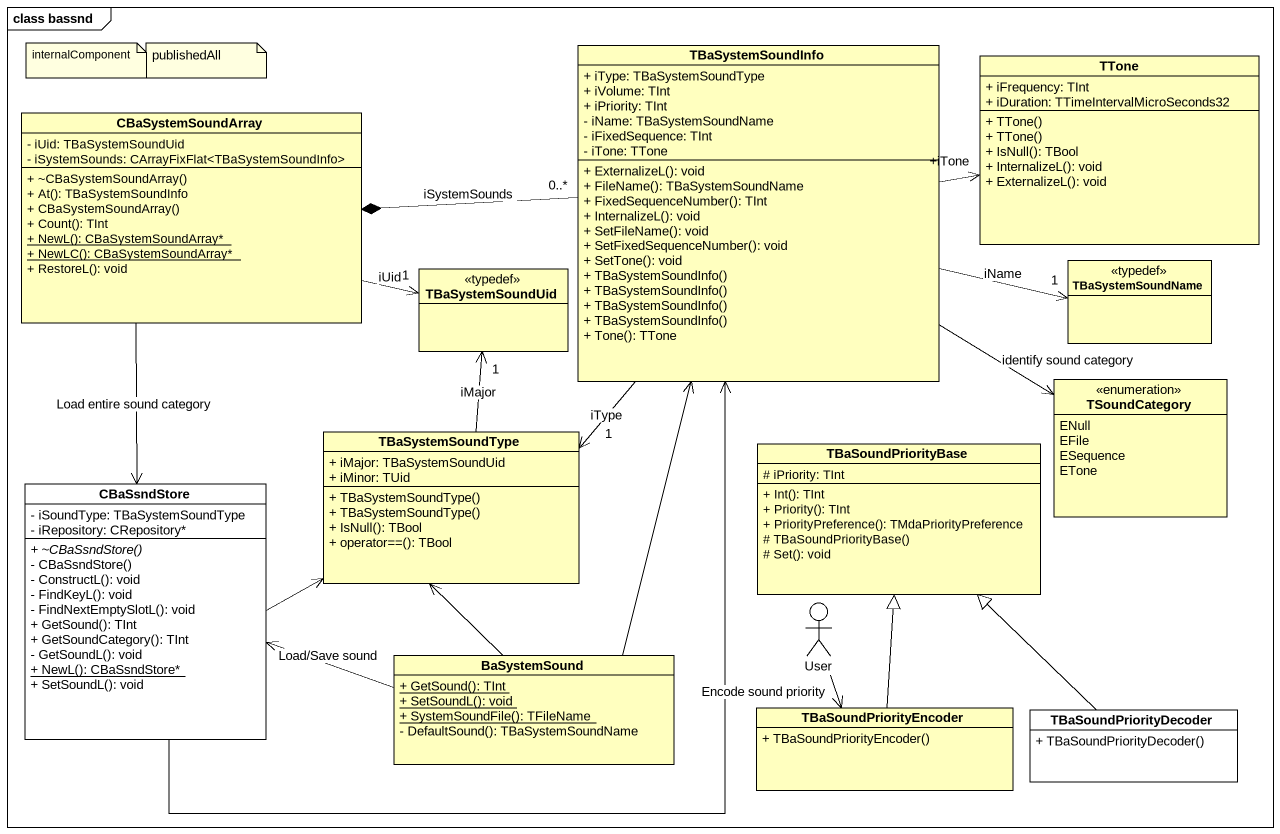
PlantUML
@startuml
mainframe class bassnd
allowmixing
hide circle
hide empty members
skinparam classAttributeIconSize 0
class TBaSystemSoundInfo #FFFFBF {
  + iType: TBaSystemSoundType
  + iVolume: TInt
  + iPriority: TInt
  - iName: TBaSystemSoundName
  - iFixedSequence: TInt
  - iTone: TTone
  + ExternalizeL(): void
  + FileName(): TBaSystemSoundName
  + FixedSequenceNumber(): TInt
  + InternalizeL(): void
  + SetFileName(): void
  + SetFixedSequenceNumber(): void
  + SetTone(): void
  + TBaSystemSoundInfo()
  + TBaSystemSoundInfo()
  + TBaSystemSoundInfo()
  + TBaSystemSoundInfo()
  + Tone(): TTone
}
class TTone #FFFFBF {
  + iFrequency: TInt
  + iDuration: TTimeIntervalMicroSeconds32
  + TTone()
  + TTone()
  + IsNull(): TBool
  + InternalizeL(): void
  + ExternalizeL(): void
}
class CBaSystemSoundArray #FFFFBF {
  - iUid: TBaSystemSoundUid
  - iSystemSounds: CArrayFixFlat<TBaSystemSoundInfo>
  + ~CBaSystemSoundArray()
  + At(): TBaSystemSoundInfo
  + CBaSystemSoundArray()
  + Count(): TInt
  {static} + NewL(): CBaSystemSoundArray*
  {static} + NewLC(): CBaSystemSoundArray*
  + RestoreL(): void
}
class TBaSystemSoundUid <<typedef>> #FFFFBF
class TBaSystemSoundName <<typedef>> #FFFFBF
enum TSoundCategory #FFFFBF {
  ENull
  EFile
  ESequence
  ETone
}
class TBaSystemSoundType #FFFFBF {
  + iMajor: TBaSystemSoundUid
  + iMinor: TUid
  + TBaSystemSoundType()
  + TBaSystemSoundType()
  + IsNull(): TBool
  + operator==(): TBool
}
class CBaSsndStore #FFFFFF {
  - iSoundType: TBaSystemSoundType
  - iRepository: CRepository*
  {abstract} + ~CBaSsndStore()
  - CBaSsndStore()
  - ConstructL(): void
  - FindKeyL(): void
  - FindNextEmptySlotL(): void
  + GetSound(): TInt
  + GetSoundCategory(): TInt
  - GetSoundL(): void
  {static} + NewL(): CBaSsndStore*
  + SetSoundL(): void
}
class TBaSoundPriorityBase #FFFFBF {
  # iPriority: TInt
  + Int(): TInt
  + Priority(): TInt
  + PriorityPreference(): TMdaPriorityPreference
  # TBaSoundPriorityBase()
  # Set(): void
}
actor User
class BaSystemSound #FFFFBF {
  {static} + GetSound(): TInt
  {static} + SetSoundL(): void
  {static} + SystemSoundFile(): TFileName
  - DefaultSound(): TBaSystemSoundName
}
class TBaSoundPriorityEncoder #FFFFBF {
  + TBaSoundPriorityEncoder()
}
class TBaSoundPriorityDecoder #FFFFFF {
  + TBaSoundPriorityDecoder()
}
TBaSystemSoundInfo -right-> "+iTone" TTone
TBaSystemSoundInfo "0..*" -left-* CBaSystemSoundArray : iSystemSounds
TBaSystemSoundInfo -right-> "1" TBaSystemSoundName : iName
TBaSystemSoundInfo --> TSoundCategory : identify sound category
TBaSystemSoundInfo --> "1" TBaSystemSoundType : iType
CBaSystemSoundArray -right-> "1" TBaSystemSoundUid : iUid
CBaSystemSoundArray --> CBaSsndStore : Load entire sound category
TBaSystemSoundType -up-> "1" TBaSystemSoundUid : iMajor
CBaSsndStore -up-> TBaSystemSoundInfo
CBaSsndStore -right-> TBaSystemSoundType
User --> TBaSoundPriorityEncoder : Encode sound priority
BaSystemSound -up-> TBaSystemSoundInfo
BaSystemSound -up-> TBaSystemSoundType
BaSystemSound -left-> CBaSsndStore : Load/Save sound
TBaSoundPriorityEncoder -up-|> TBaSoundPriorityBase
TBaSoundPriorityDecoder -up-|> TBaSoundPriorityBase
note as N1
  internalComponent
end note
note as N2
  publishedAll
end note
@enduml
